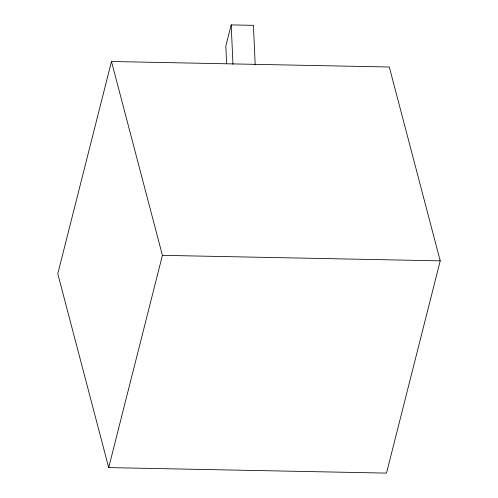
<?xml version="1.0" encoding="UTF-8"?>
<svg xmlns="http://www.w3.org/2000/svg" width="498" height="498" viewBox="0 0 498 498"><rect width="100%" height="100%" fill="white"/><g stroke="black" fill="none" stroke-linecap="round" stroke-linejoin="round"><path stroke-width="0.75" d="M111.49 61.503L57.78 273.757L108.701 467.597L386.51 473.1L440.22 260.852L389.299 67.006L111.49 61.503L162.41 255.343L108.701 467.597M255.194 64.808L253.414 25.342L231.19 24.9L225.818 46.127L226.615 63.825M162.41 255.343L440.22 260.852M231.19 24.9L232.971 64.367"/></g></svg>
